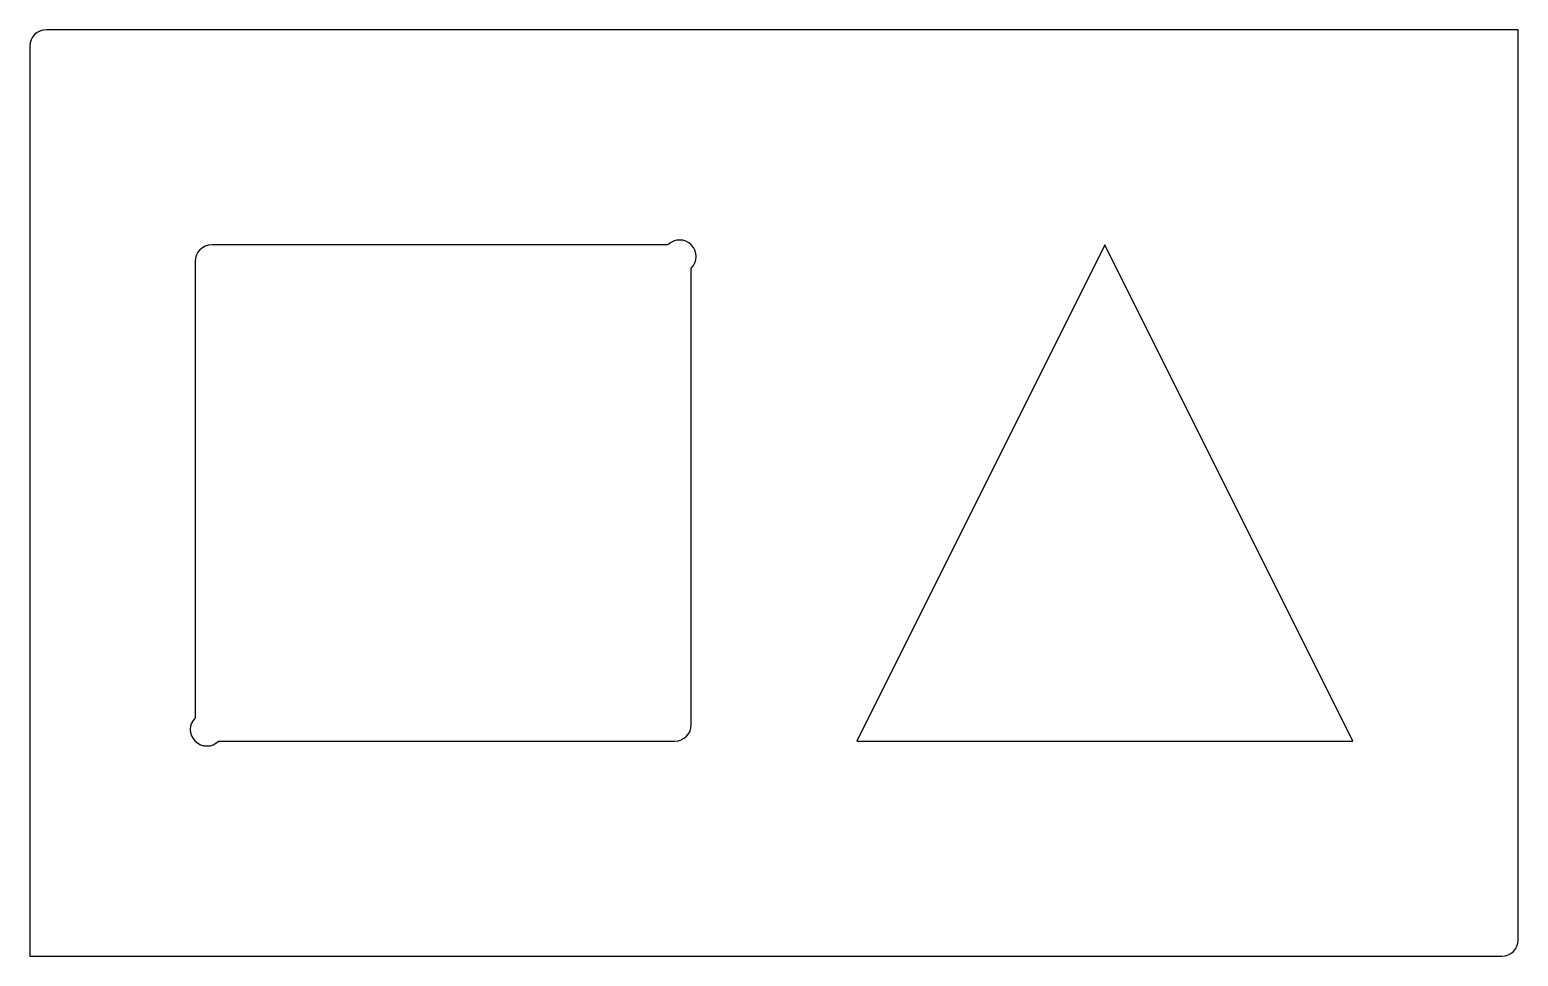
# Model space of a CAD drawing. Header units: metres. Extents: x 0 to 900, y 0 to 560.
import ezdxf

# ---------------------------------------------------------------- set-up
doc = ezdxf.new("R2010")
doc.units = ezdxf.units.M

msp = doc.modelspace()

# ---------------------------------------------------------------- linework, layer by layer
at = {"layer": 'PARAMETRIX'}
for p, q in [((900, 560), (10, 560)), ((900, 10), (900, 560)), ((0, 550), (0, 0)), ((385.8579, 430), (110, 430)), ((650, 430), (500, 130)), ((800, 130), (650, 430)), ((100, 420), (100, 144.1421)), ((400, 140), (400, 415.8579)), ((114.1421, 130), (390, 130)), ((500, 130), (800, 130)), ((0, 0), (890, 0))]:
    msp.add_line(p, q, dxfattribs=at)
for centre, start, end in [((10, 550), 90, 180), ((392.9289, 422.9289), 315, 135), ((110, 420), 90, 180), ((107.0711, 137.0711), 135, 315), ((390, 140), 270, 0), ((890, 10), 270, 0)]:
    msp.add_arc(centre, 10, start, end, dxfattribs=at)

doc.saveas('drawing.dxf')
